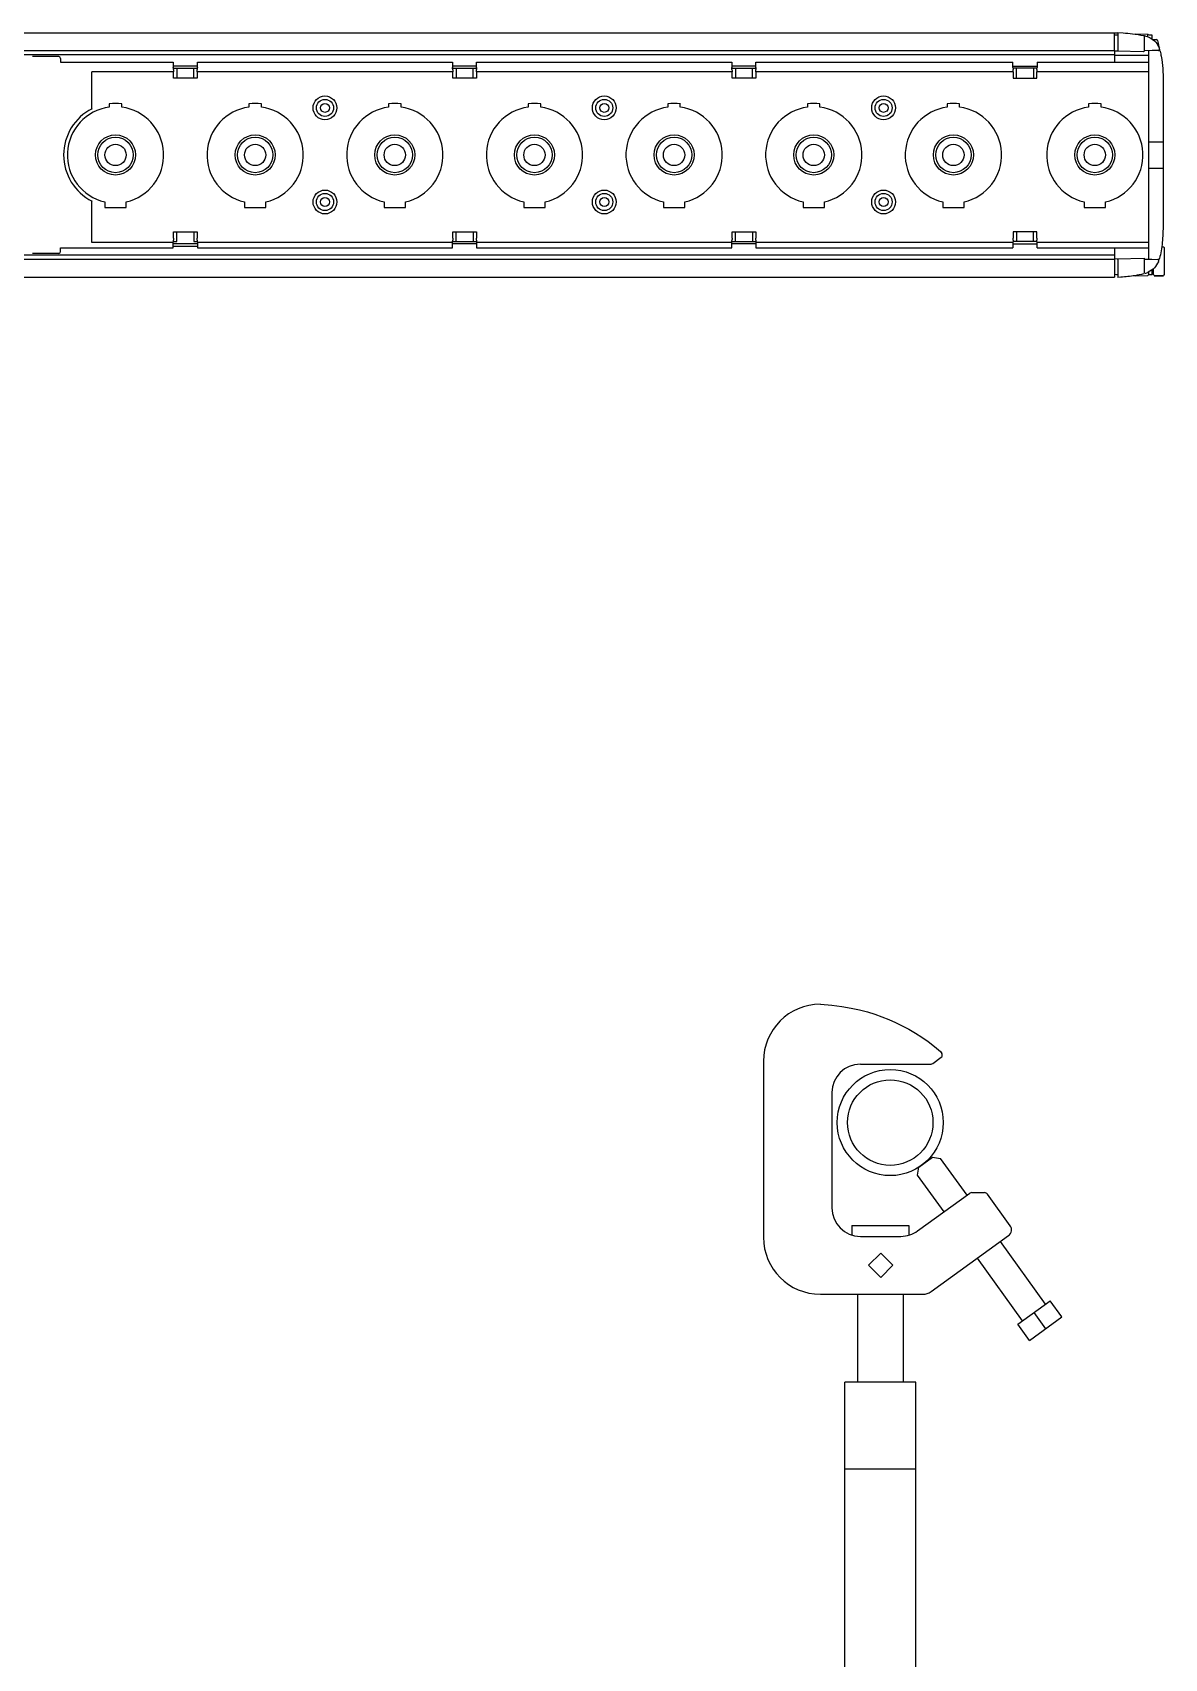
# Model space of a CAD drawing. Extents: x 5 to 346, y -5 to 215.
# Drawn here: x 136.28 to 156.14, y 182.57 to 211.08 of the extents above; entities that cross this region are included whole.
import ezdxf

# ---------------------------------------------------------------- set-up
doc = ezdxf.new("R2010")
doc.units = 0
doc.header["$LTSCALE"] = 0.5
doc.header["$MEASUREMENT"] = 0
doc.layers.get('0').update_dxf_attribs({"linetype": 'CONTINUOUS'})
doc.layers.add('OBJECT', color=7, linetype='CONTINUOUS')
doc.layers.add('RISER', color=7, linetype='CONTINUOUS')

# ---------------------------------------------------------------- blocks, each defined once
blk = doc.blocks.new('*U52')
at = {"layer": 'RISER'}
for p, q in [((-38.35, 2.144), (38.41, 2.144)), ((38.41, 2.147), (38.502, 2.141)), ((38.937, 2.113), (38.719, 2.116)), ((38.861, 2.092), (38.863, 2.091)), ((38.875, 1.864), (38.875, 2.08)), ((38.937, 2.073), (38.937, 2.113)), ((39.012, 2.098), (38.952, 2.098)), ((39.012, 2.028), (39.012, 2.098)), ((39.09, 2.021), (39.012, 2.021)), ((-38.35, 1.831), (38.35, 1.831)), ((-38.35, 1.759), (38.35, 1.759)), ((19.831, 1.725), (19.369, 1.725)), ((38.35, 1.831), (38.35, 1.627)), ((38.41, 1.819), (38.35, 1.818)), ((38.35, 1.749), (38.951, 1.749)), ((38.86, 1.811), (38.399, 1.819)), ((38.87, 1.835), (38.87, 1.821)), ((38.951, -1.828), (38.951, 1.828)), ((19.862, 1.694), (19.862, 1.627)), ((19.862, 1.627), (21.839, 1.627)), ((20.412, 0.809), (20.412, 1.46)), ((21.842, 1.46), (20.412, 1.46)), ((21.839, 1.627), (21.839, 1.534)), ((22.261, 1.559), (21.839, 1.559)), ((21.839, 1.519), (22.261, 1.519)), ((21.84, 1.5), (21.841, 1.494)), ((21.842, 1.348), (21.842, 1.46)), ((21.9, 1.519), (21.9, 1.348)), ((22.2, 1.348), (22.2, 1.519)), ((22.257, 1.46), (22.257, 1.348)), ((26.742, 1.46), (22.257, 1.46)), ((22.259, 1.494), (22.259, 1.5)), ((22.261, 1.534), (22.261, 1.627)), ((22.261, 1.627), (26.739, 1.627)), ((26.739, 1.627), (26.739, 1.534)), ((27.161, 1.559), (26.739, 1.559)), ((26.739, 1.519), (27.161, 1.519)), ((26.74, 1.5), (26.741, 1.494)), ((26.742, 1.348), (26.742, 1.46)), ((26.8, 1.519), (26.8, 1.348)), ((27.1, 1.348), (27.1, 1.519)), ((27.157, 1.46), (27.157, 1.348)), ((31.642, 1.46), (27.157, 1.46)), ((27.159, 1.494), (27.159, 1.5)), ((27.161, 1.534), (27.161, 1.627)), ((27.161, 1.627), (31.639, 1.627)), ((31.639, 1.627), (31.639, 1.534)), ((32.061, 1.559), (31.639, 1.559)), ((31.639, 1.519), (32.061, 1.519)), ((31.64, 1.5), (31.641, 1.494)), ((31.642, 1.348), (31.642, 1.46)), ((31.7, 1.519), (31.7, 1.348)), ((32, 1.348), (32, 1.519)), ((36.573, 1.46), (32.057, 1.46)), ((32.057, 1.46), (32.057, 1.348)), ((32.059, 1.494), (32.059, 1.5)), ((32.061, 1.534), (32.061, 1.627)), ((32.061, 1.627), (36.57, 1.627)), ((36.57, 1.534), (36.57, 1.627)), ((36.57, 1.559), (36.992, 1.559)), ((36.991, 1.519), (36.57, 1.519)), ((36.572, 1.494), (36.571, 1.5)), ((36.573, 1.46), (36.573, 1.348)), ((36.631, 1.348), (36.631, 1.519)), ((36.931, 1.519), (36.931, 1.348)), ((38.951, 1.46), (36.988, 1.46)), ((36.988, 1.348), (36.988, 1.46)), ((36.99, 1.5), (36.99, 1.494)), ((36.992, 1.627), (38.951, 1.627)), ((36.992, 1.627), (36.992, 1.534)), ((22.257, 1.348), (21.842, 1.348)), ((27.157, 1.348), (26.742, 1.348)), ((32.057, 1.348), (31.642, 1.348)), ((36.573, 1.348), (36.988, 1.348)), ((20.715, 0.897), (20.715, 0.838)), ((20.934, 0.838), (20.934, 0.897)), ((23.165, 0.897), (23.165, 0.838)), ((23.384, 0.838), (23.384, 0.897)), ((25.615, 0.897), (25.615, 0.838)), ((25.834, 0.838), (25.834, 0.897)), ((28.065, 0.897), (28.065, 0.838)), ((28.284, 0.838), (28.284, 0.897)), ((30.515, 0.897), (30.515, 0.838)), ((30.734, 0.838), (30.734, 0.897)), ((32.965, 0.897), (32.965, 0.838)), ((33.184, 0.838), (33.184, 0.897)), ((35.415, 0.897), (35.415, 0.838)), ((35.634, 0.838), (35.634, 0.897)), ((37.896, 0.897), (37.896, 0.838)), ((38.115, 0.838), (38.115, 0.897)), ((38.951, 0.23), (39.183, 0.231)), ((39.203, 0.231), (39.203, -0.231)), ((38.951, -0.23), (39.183, -0.231)), ((20.412, -1.534), (20.412, -0.809)), ((20.637, -0.824), (20.637, -0.921)), ((21.013, -0.921), (21.013, -0.824)), ((23.087, -0.824), (23.087, -0.921)), ((23.463, -0.921), (23.463, -0.824)), ((25.537, -0.824), (25.537, -0.921)), ((25.913, -0.921), (25.913, -0.824)), ((27.987, -0.824), (27.987, -0.921)), ((28.363, -0.921), (28.363, -0.824)), ((30.437, -0.824), (30.437, -0.921)), ((30.813, -0.921), (30.813, -0.824)), ((32.887, -0.824), (32.887, -0.921)), ((33.263, -0.921), (33.263, -0.824)), ((35.337, -0.824), (35.337, -0.921)), ((35.713, -0.921), (35.713, -0.824)), ((37.817, -0.824), (37.817, -0.921)), ((38.194, -0.921), (38.194, -0.824)), ((20.637, -0.921), (21.013, -0.921)), ((23.087, -0.921), (23.463, -0.921)), ((25.537, -0.921), (25.913, -0.921)), ((27.987, -0.921), (28.363, -0.921)), ((30.437, -0.921), (30.813, -0.921)), ((32.887, -0.921), (33.263, -0.921)), ((35.337, -0.921), (35.713, -0.921)), ((37.817, -0.921), (38.194, -0.921)), ((21.842, -1.46), (21.842, -1.348)), ((21.842, -1.348), (22.257, -1.348)), ((21.9, -1.519), (21.9, -1.348)), ((22.2, -1.348), (22.2, -1.519)), ((22.257, -1.348), (22.257, -1.46)), ((26.742, -1.46), (26.742, -1.348)), ((26.742, -1.348), (27.157, -1.348)), ((26.8, -1.519), (26.8, -1.348)), ((27.1, -1.348), (27.1, -1.519)), ((27.157, -1.348), (27.157, -1.46)), ((31.642, -1.46), (31.642, -1.348)), ((31.642, -1.348), (32.057, -1.348)), ((31.7, -1.519), (31.7, -1.348)), ((32, -1.348), (32, -1.519)), ((32.057, -1.348), (32.057, -1.46)), ((36.573, -1.348), (36.573, -1.46)), ((36.988, -1.348), (36.573, -1.348)), ((36.631, -1.348), (36.631, -1.519)), ((36.931, -1.519), (36.931, -1.348)), ((36.988, -1.46), (36.988, -1.348)), ((19.862, -1.694), (19.862, -1.627)), ((19.862, -1.627), (21.839, -1.627)), ((21.839, -1.534), (20.412, -1.534)), ((21.839, -1.519), (21.9, -1.519)), ((21.839, -1.627), (21.839, -1.534)), ((22.261, -1.559), (21.839, -1.559)), ((21.839, -1.6), (22.261, -1.6)), ((21.84, -1.5), (21.841, -1.494)), ((22.2, -1.519), (22.261, -1.519)), ((22.259, -1.494), (22.259, -1.5)), ((22.261, -1.534), (22.261, -1.627)), ((26.739, -1.534), (22.261, -1.534)), ((22.261, -1.627), (26.739, -1.627)), ((26.739, -1.519), (27.161, -1.519)), ((26.739, -1.627), (26.739, -1.534)), ((27.161, -1.559), (26.739, -1.559)), ((26.74, -1.5), (26.741, -1.494)), ((27.159, -1.494), (27.159, -1.5)), ((27.161, -1.534), (27.161, -1.627)), ((31.639, -1.534), (27.161, -1.534)), ((27.161, -1.627), (31.639, -1.627)), ((31.639, -1.519), (32.061, -1.519)), ((31.639, -1.627), (31.639, -1.534)), ((32.061, -1.559), (31.639, -1.559)), ((31.64, -1.5), (31.641, -1.494)), ((32.059, -1.494), (32.059, -1.5)), ((36.57, -1.534), (32.061, -1.534)), ((32.061, -1.534), (32.061, -1.627)), ((32.061, -1.627), (36.57, -1.627)), ((36.991, -1.519), (36.57, -1.519)), ((36.57, -1.534), (36.57, -1.627)), ((36.57, -1.559), (36.992, -1.559)), ((36.572, -1.494), (36.571, -1.5)), ((36.99, -1.5), (36.99, -1.494)), ((36.992, -1.627), (36.992, -1.534)), ((38.951, -1.534), (36.992, -1.534)), ((36.992, -1.627), (38.951, -1.627)), ((38.35, -1.627), (38.35, -1.831)), ((39.18, -1.61), (39.213, -1.61)), ((39.228, -1.628), (39.213, -1.619)), ((39.228, -2.102), (39.228, -1.628)), ((38.35, -1.759), (-38.35, -1.759)), ((38.35, -1.831), (-38.35, -1.831)), ((19.369, -1.725), (19.831, -1.725)), ((38.35, -1.818), (38.41, -1.819)), ((38.399, -1.819), (38.87, -1.81)), ((39.033, -2.102), (39.033, -1.995)), ((-38.35, -2.144), (38.35, -2.144)), ((38.41, -2.142), (38.41, -2.147)), ((38.463, -2.143), (38.41, -2.147)), ((38.713, -2.117), (38.937, -2.113)), ((38.952, -2.098), (38.952, -2.054)), ((38.952, -2.098), (39.012, -2.098)), ((39.012, -2.098), (39.012, -2.009)), ((39.023, -2.054), (39.033, -2.058)), ((39.033, -2.102), (39.049, -2.111)), ((39.049, -2.121), (39.213, -2.121)), ((39.213, -2.121), (39.049, -2.121)), ((39.213, -2.111), (39.228, -2.102))]:
    blk.add_line(p, q, dxfattribs=at)
at = {"layer": 'RISER', "flags": 128}
for points in [[(38.41, 2.101), (38.385, 2.1), (38.36, 2.1)], [(39.124, 1.831), (39.012, 1.829), (38.885, 1.827)], [(38.885, -1.827), (39.006, -1.829), (39.11, -1.831)], [(38.41, -2.1), (38.385, -2.1), (38.35, -2.099)]]:
    blk.add_lwpolyline(points, dxfattribs=at)
at = {"layer": 'RISER'}
for centre, radius in [((24.5, 0.825), 0.209), ((24.5, 0.825), 0.15), ((24.5, 0.825), 0.078), ((29.4, 0.825), 0.209), ((29.4, 0.825), 0.15), ((29.4, 0.825), 0.078), ((34.3, 0.825), 0.209), ((34.3, 0.825), 0.15), ((34.3, 0.825), 0.078), ((20.825, 0), 0.352), ((20.825, 0), 0.311), ((23.275, 0), 0.352), ((23.275, 0), 0.311), ((25.725, 0), 0.352), ((25.725, 0), 0.311), ((28.175, 0), 0.352), ((28.175, 0), 0.311), ((30.625, 0), 0.352), ((30.625, 0), 0.311), ((33.075, 0), 0.352), ((33.075, 0), 0.311), ((35.525, 0), 0.352), ((35.525, 0), 0.311), ((38.006, 0), 0.352), ((38.006, 0), 0.311), ((20.825, 0), 0.187), ((23.275, 0), 0.187), ((25.725, 0), 0.187), ((28.175, 0), 0.187), ((30.625, 0), 0.187), ((33.075, 0), 0.187), ((35.525, 0), 0.187), ((38.006, 0), 0.187), ((24.5, -0.825), 0.209), ((24.5, -0.825), 0.15), ((24.5, -0.825), 0.078), ((29.4, -0.825), 0.209), ((29.4, -0.825), 0.15), ((29.4, -0.825), 0.078), ((34.3, -0.825), 0.209), ((34.3, -0.825), 0.15), ((34.3, -0.825), 0.078)]:
    blk.add_circle(centre, radius, dxfattribs=at)
for centre, radius, start, end in [((38.937, 2.103), 0.01, 0, 89), ((39.09, 2.002), 0.0197, 21.1895, 90), ((38.738, 1.865), 0.398, 4.4297, 21.1895), ((19.831, 1.694), 0.0313, 0, 90), ((38.86, 1.821), 0.01, 269, 0), ((20.825, 0), 0.903, 83.0398, 96.9602), ((23.275, 0), 0.903, 83.0398, 96.9602), ((25.725, 0), 0.903, 83.0398, 96.9602), ((28.175, 0), 0.903, 83.0398, 96.9602), ((30.625, 0), 0.903, 83.0398, 96.9602), ((33.075, 0), 0.903, 83.0398, 96.9602), ((35.525, 0), 0.903, 83.0398, 96.9602), ((38.006, 0), 0.903, 83.0398, 96.9602), ((20.822, 0), 0.907, 116.8307, 243.1693), ((20.825, 0), 0.845, 97.4403, 257.1307), ((20.825, 0), 0.845, 282.8694, 82.5597), ((23.275, 0), 0.845, 97.4403, 257.1307), ((23.275, 0), 0.845, 282.8694, 82.5597), ((25.725, 0), 0.845, 97.4403, 257.1307), ((25.725, 0), 0.845, 282.8694, 82.5597), ((28.175, 0), 0.845, 97.4403, 257.1307), ((28.175, 0), 0.845, 282.8694, 82.5597), ((30.625, 0), 0.845, 97.4403, 257.1307), ((30.625, 0), 0.845, 282.8694, 82.5597), ((33.075, 0), 0.845, 97.4403, 257.1307), ((33.075, 0), 0.845, 282.8694, 82.5597), ((35.525, 0), 0.845, 97.4403, 257.1307), ((35.525, 0), 0.845, 282.8694, 82.5597), ((38.006, 0), 0.845, 97.4403, 257.1307), ((38.006, 0), 0.845, 282.8694, 82.5597), ((19.831, -1.694), 0.0313, 270, 0), ((38.937, -2.103), 0.01, 271, 0), ((39.029, -2.038), 0.0173, 180, 250)]:
    blk.add_arc(centre, radius, start, end, dxfattribs=at)
at = {"layer": 'RISER', "extrusion": (0, 0, -1)}
for centre, start_param, end_param in [((21.842, 1.534), 3.700192, 4.712389), ((21.839, 1.46), 0.558599, 1.570796), ((22.26, 1.46), 4.712389, 5.724586), ((22.258, 1.534), 1.570796, 2.582993), ((26.742, 1.534), 3.700192, 4.712389), ((26.739, 1.46), 0.558599, 1.570796), ((27.16, 1.46), 4.712389, 5.724586), ((27.158, 1.534), 1.570796, 2.582993), ((31.642, 1.534), 3.700192, 4.712389), ((31.639, 1.46), 0.558599, 1.570796), ((32.06, 1.46), 4.712389, 5.724586), ((32.058, 1.534), 1.570796, 2.582993), ((21.842, -1.534), 4.712389, 5.724586), ((21.839, -1.46), 1.570796, 2.582993), ((22.26, -1.46), 3.700192, 4.712389), ((22.258, -1.534), 0.558599, 1.570796), ((26.742, -1.534), 4.712389, 5.724586), ((26.739, -1.46), 1.570796, 2.582993), ((27.16, -1.46), 3.700192, 4.712389), ((27.158, -1.534), 0.558599, 1.570796), ((31.642, -1.534), 4.712389, 5.724586), ((31.639, -1.46), 1.570796, 2.582993), ((32.06, -1.46), 3.700192, 4.712389), ((32.058, -1.534), 0.558599, 1.570796)]:
    blk.add_ellipse(centre, major_axis=(0, 0.04), ratio=0.069927, start_param=start_param, end_param=end_param, dxfattribs=at)
at = {"layer": 'RISER'}
for centre, start_param, end_param in [((36.573, 1.534), 1.570796, 2.582993), ((36.57, 1.46), 4.712389, 5.724586), ((36.991, 1.46), 0.558599, 1.570796), ((36.989, 1.534), 3.700192, 4.712389), ((36.573, -1.534), 0.558599, 1.570796), ((36.57, -1.46), 3.700192, 4.712389), ((36.991, -1.46), 1.570796, 2.582993), ((36.989, -1.534), 4.712389, 5.724586)]:
    blk.add_ellipse(centre, major_axis=(0, 0.04), ratio=0.069927, start_param=start_param, end_param=end_param, dxfattribs=at)
for points, knots in [([(38.35, 1.831), (38.35, 1.85), (38.35, 1.897), (38.35, 1.97), (38.35, 2.054), (38.35, 2.112), (38.35, 2.144)], [0, 0, 0, 0, 0.183601, 0.442097, 0.697858, 1, 1, 1, 1]), ([(38.41, 2.142), (38.41, 2.143), (38.41, 2.145), (38.41, 2.146), (38.41, 2.147)], [0, 0, 0, 0, 0.537391, 1, 1, 1, 1]), ([(38.41, 2.142), (38.41, 2.085), (38.41, 1.978), (38.41, 1.869), (38.41, 1.819)], [0, 0, 0, 0, 0.534644, 1, 1, 1, 1]), ([(38.502, 2.141), (38.557, 2.137), (38.678, 2.128), (38.796, 2.104), (38.861, 2.092)], [0, 0, 0, 0, 0.45463, 1, 1, 1, 1]), ([(38.87, 2.081), (38.87, 2.081), (38.87, 2.082), (38.87, 2.085), (38.868, 2.088), (38.866, 2.09), (38.864, 2.091), (38.863, 2.091)], [0, 0, 0, 0, 0.008436, 0.328548, 0.573132, 0.785961, 1, 1, 1, 1]), ([(38.875, 2.095), (38.91, 2.082), (38.984, 2.056), (39.083, 1.982), (39.12, 1.908), (39.139, 1.871)], [0, 0, 0, 0, 0.307624, 0.656227, 1, 1, 1, 1]), ([(38.875, 2.08), (38.875, 2.082), (38.875, 2.087), (38.875, 2.092), (38.875, 2.094), (38.875, 2.094), (38.875, 2.095)], [0, 0, 0, 0, 0.270074, 0.540459, 0.802301, 1, 1, 1, 1]), ([(38.875, 1.837), (38.875, 1.839), (38.875, 1.842), (38.875, 1.85), (38.875, 1.858), (38.875, 1.863), (38.875, 1.864)], [0, 0, 0, 0, 0.170641, 0.51981, 0.86865, 1, 1, 1, 1]), ([(38.875, 1.837), (38.875, 1.836), (38.875, 1.833), (38.878, 1.829), (38.882, 1.827), (38.884, 1.827), (38.885, 1.827), (38.885, 1.827)], [0, 0, 0, 0, 0.180108, 0.478421, 0.917908, 0.992247, 1, 1, 1, 1]), ([(39.125, 1.832), (39.127, 1.832), (39.131, 1.832), (39.137, 1.835), (39.141, 1.84), (39.143, 1.845), (39.144, 1.849), (39.144, 1.853), (39.144, 1.855), (39.143, 1.858), (39.143, 1.861), (39.141, 1.865), (39.139, 1.869), (39.139, 1.871), (39.138, 1.872)], [0, 0, 0, 0, 0.093593, 0.236553, 0.34785, 0.440683, 0.519857, 0.58651, 0.640372, 0.686689, 0.759709, 0.867625, 0.967086, 1, 1, 1, 1]), ([(39.151, 1.817), (39.15, 1.818), (39.149, 1.824), (39.146, 1.834), (39.144, 1.841), (39.143, 1.844)], [0, 0, 0, 0, 0.077265, 0.599602, 1, 1, 1, 1]), ([(39.15, 1.817), (39.158, 1.788), (39.183, 1.689), (39.2, 1.514), (39.206, 1.297), (39.204, 0.939), (39.203, 0.584), (39.203, 0.301), (39.203, 0.231)], [0, 0, 0, 0, 0.0568429, 0.1929803, 0.3295789, 0.4662185, 0.8678607, 1, 1, 1, 1]), ([(39.183, 0.231), (39.185, 0.231), (39.19, 0.231), (39.195, 0.231), (39.199, 0.231), (39.201, 0.231), (39.202, 0.231), (39.202, 0.231), (39.203, 0.231)], [0, 0, 0, 0, 0.19877, 0.431219, 0.560686, 0.698641, 0.845081, 1, 1, 1, 1]), ([(39.203, -0.231), (39.203, -0.241), (39.204, -0.463), (39.205, -0.792), (39.207, -1.218), (39.196, -1.478), (39.176, -1.68), (39.151, -1.772), (39.138, -1.818)], [0, 0, 0, 0, 0.018447, 0.419569, 0.619975, 0.820223, 0.910252, 1, 1, 1, 1]), ([(39.183, -0.231), (39.185, -0.231), (39.19, -0.231), (39.195, -0.231), (39.199, -0.231), (39.201, -0.231), (39.203, -0.231), (39.203, -0.231), (39.203, -0.231)], [0, 0, 0, 0, 0.198342, 0.430601, 0.560125, 0.698186, 0.844816, 1, 1, 1, 1]), ([(38.35, -1.831), (38.35, -1.85), (38.35, -1.897), (38.35, -1.97), (38.35, -2.054), (38.35, -2.112), (38.35, -2.144)], [0, 0, 0, 0, 0.183601, 0.442097, 0.697858, 1, 1, 1, 1]), ([(38.41, -1.819), (38.41, -1.882), (38.41, -1.991), (38.41, -2.098), (38.41, -2.142)], [0, 0, 0, 0, 0.585292, 1, 1, 1, 1]), ([(38.87, -1.81), (38.87, -1.819), (38.87, -1.828), (38.87, -1.837), (38.87, -1.877), (38.87, -1.957), (38.87, -2.036), (38.87, -2.074)], [-0.109873, -0.109873, -0.109873, -0.109873, 0, 0, 0, 0.506091, 1, 1, 1, 1]), ([(39.123, -1.872), (39.102, -1.91), (39.059, -1.986), (38.963, -2.052), (38.898, -2.077), (38.875, -2.086)], [0, 0, 0, 0, 0.386589, 0.775726, 1, 1, 1, 1]), ([(39.124, -1.872), (39.124, -1.871), (39.125, -1.869), (39.127, -1.864), (39.128, -1.86), (39.129, -1.857), (39.13, -1.853), (39.13, -1.848), (39.128, -1.842), (39.124, -1.837), (39.118, -1.833), (39.113, -1.831), (39.11, -1.831), (39.11, -1.831)], [0, 0, 0, 0, 0.041918, 0.145894, 0.25282, 0.321588, 0.38785, 0.479919, 0.596266, 0.724085, 0.854909, 0.99467, 1, 1, 1, 1]), ([(39.129, -1.845), (39.129, -1.844), (39.131, -1.839), (39.134, -1.83), (39.137, -1.822), (39.138, -1.818)], [0, 0, 0, 0, 0.17786, 0.611414, 1, 1, 1, 1]), ([(38.861, -2.085), (38.81, -2.097), (38.72, -2.119), (38.586, -2.133), (38.504, -2.14), (38.463, -2.143)], [0, 0, 0, 0, 0.3862511, 0.6928064, 1, 1, 1, 1])]:
    blk.add_open_spline(points, degree=3, knots=knots, dxfattribs=at)
blk = doc.blocks.new('ColorSource spot VXT-14')
at = {"layer": 'RISER'}
for p, q in [((0.747, 1.037), (0.896, 1.145)), ((0.879, 1.246), (0.904, 1.213)), ((-2.224, 1.075), (-2.224, -2.01)), ((-0.524, 1.025), (0.715, 1.025)), ((-1.024, 0.525), (-1.024, -1.495)), ((0.481, -0.92), (0.503, -0.78)), ((0.503, -0.78), (0.743, -0.607)), ((0.743, -0.607), (0.882, -0.63)), ((1.347, -1.275), (0.882, -0.63)), ((0.946, -1.565), (0.481, -0.92)), ((0.48, -1.9), (1.396, -1.24)), ((1.431, -1.229), (1.656, -1.229)), ((2.104, -1.808), (1.705, -1.254)), ((-0.674, -1.802), (0.326, -1.802)), ((-0.674, -1.802), (-0.674, -1.972)), ((-0.524, -1.995), (0.188, -1.995)), ((0.326, -1.802), (0.326, -1.972)), ((0.717, -2.962), (2.076, -1.983)), ((2.724, -3.185), (1.932, -2.087)), ((-0.38, -2.502), (-0.168, -2.29)), ((-0.168, -2.715), (-0.38, -2.502)), ((-0.168, -2.29), (0.045, -2.502)), ((0.045, -2.502), (-0.168, -2.715)), ((2.323, -3.475), (1.531, -2.376)), ((-1.224, -3.01), (0.571, -3.01)), ((-0.574, -3.01), (-0.574, -4.55)), ((0.226, -3.01), (0.226, -4.55)), ((2.239, -3.535), (2.807, -3.125)), ((3.012, -3.409), (2.807, -3.125)), ((2.444, -3.819), (3.012, -3.409)), ((2.728, -3.614), (2.523, -3.33)), ((2.444, -3.819), (2.239, -3.535)), ((0.451, -4.55), (-0.799, -4.55)), ((-0.799, -18.718), (-0.799, -4.55)), ((0.451, -18.819), (0.451, -4.55)), ((0.451, -6.076), (-0.799, -6.076))]:
    blk.add_line(p, q, dxfattribs=at)
blk.add_lwpolyline([(-1.224, 2.075), (-1.027, 2.056), (-0.849, 2.033), (-0.687, 2.006), (-0.538, 1.975), (-0.4, 1.94), (-0.27, 1.901), (-0.146, 1.857), (-0.025, 1.809), (0.094, 1.757), (0.212, 1.699), (0.328, 1.637), (0.443, 1.57), (0.556, 1.498), (0.666, 1.42), (0.774, 1.336), (0.879, 1.246)], dxfattribs=at)
for radius in [0.93, 0.75]:
    blk.add_circle((0, 0), radius, dxfattribs=at)
for centre, radius, start, end in [((-1.224, 1.075), 1, 90, 180), ((0.864, 1.183), 0.05, 309.8056, 37.5798), ((-0.524, 0.525), 0.5, 90, 180), ((0.715, 1.075), 0.05, 270, 309.8056), ((1.431, -1.289), 0.06, 90, 125.7855), ((1.656, -1.289), 0.06, 35.7855, 90), ((-0.524, -1.495), 0.5, 180, 270), ((0.188, -1.495), 0.5, 270, 305.7855), ((2.003, -1.881), 0.125, 305.7855, 35.7855), ((-1.224, -2.01), 1, 180, 270), ((0.571, -2.76), 0.25, 270, 305.7855)]:
    blk.add_arc(centre, radius, start, end, dxfattribs=at)

msp = doc.modelspace()

# ---------------------------------------------------------------- block references
msp.add_blockref('*U52', (116.912, 208.934))
at = {"layer": 'OBJECT'}
msp.add_blockref('ColorSource spot VXT-14', (151.329, 191.966), dxfattribs=at)

doc.saveas('drawing.dxf')
